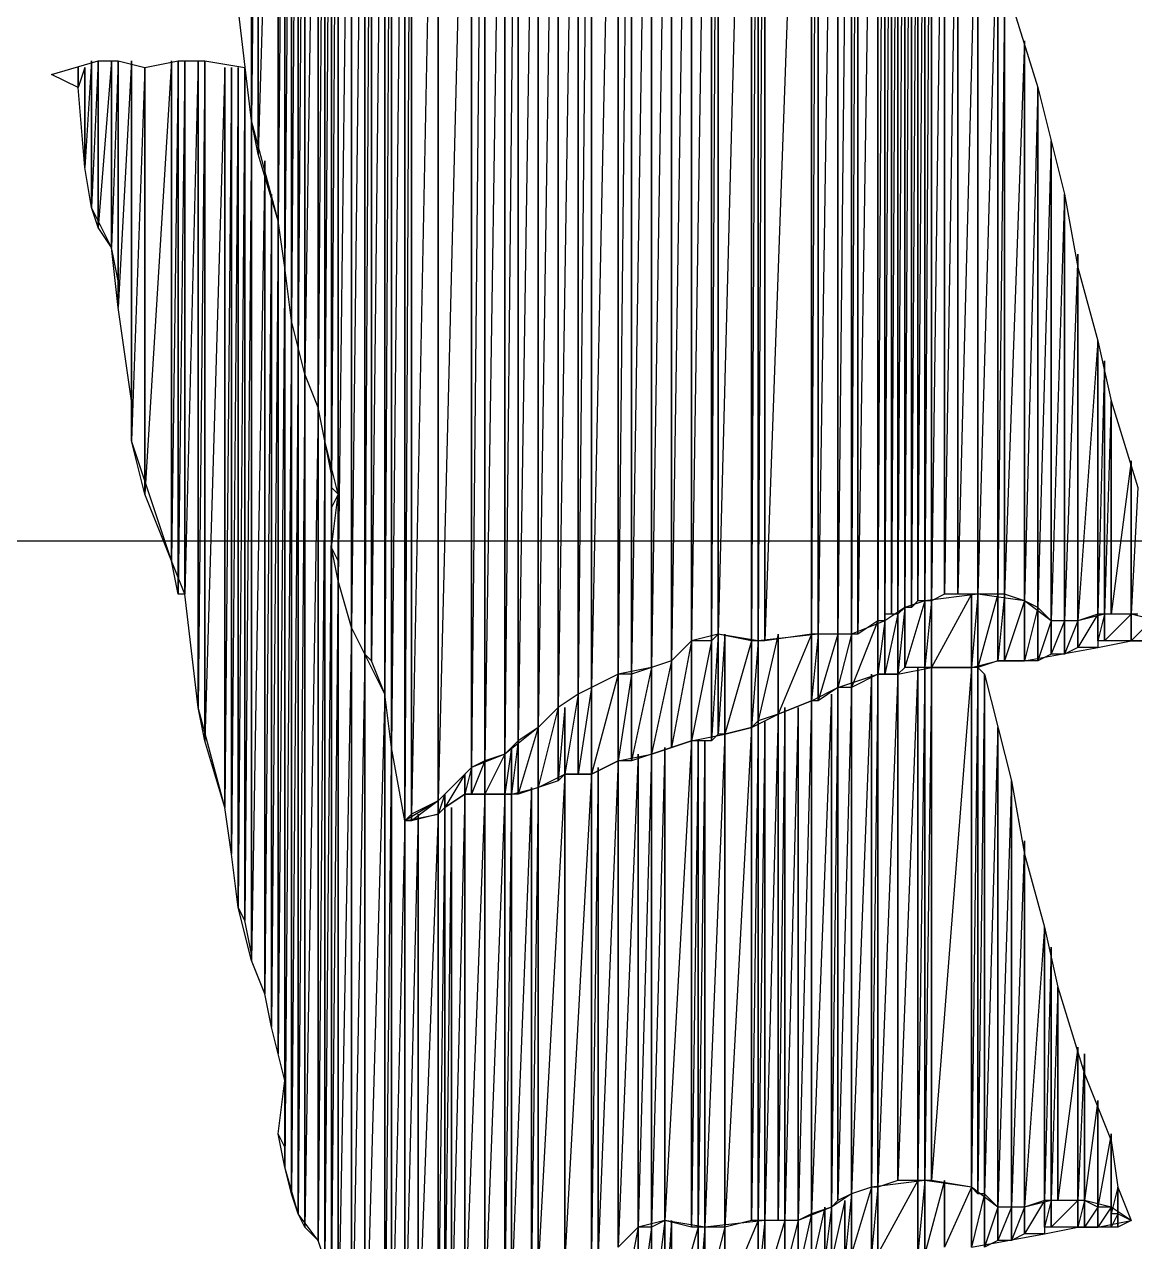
# Model space of a CAD drawing. Header units: millimetres. Extents: x 0 to 11839, y 0 to 13604.
# Drawn here: x 6908.7 to 7261.2, y 2700.5 to 3087.2 of the extents above; entities that cross this region are included whole.
import ezdxf

# ---------------------------------------------------------------- set-up
doc = ezdxf.new("R2010")
doc.units = ezdxf.units.MM
doc.layers.add('PDF_FILLS_OUTLINE', color=8, linetype='Continuous')
doc.layers.add('PDF_STROKES', color=7, linetype='Continuous')

msp = doc.modelspace()

# ---------------------------------------------------------------- linework, layer by layer
at = {"layer": 'PDF_FILLS_OUTLINE'}
for p, q in [((7181.85, 3314.7), (7181.85, 2897.72)), ((7181.85, 3314.7), (7181.85, 2897.72)), ((7179.73, 3312.58), (7173.38, 2893.48)), ((7181.85, 3312.58), (7179.73, 2897.72)), ((7179.73, 2897.72), (7179.73, 3312.58)), ((7179.73, 3312.58), (7179.73, 2897.72)), ((7181.85, 2897.72), (7181.85, 3312.58)), ((7181.85, 3312.58), (7181.85, 2897.72)), ((7171.27, 3308.35), (7167.03, 2893.48)), ((7167.03, 2893.48), (7167.03, 3306.23)), ((7167.03, 3306.23), (7167.03, 2893.48)), ((7167.03, 3306.23), (7167.03, 2893.48)), ((7173.38, 3308.35), (7171.27, 2893.48)), ((7171.27, 2893.48), (7171.27, 3308.35)), ((7171.27, 3308.35), (7171.27, 2893.48)), ((7173.38, 2893.48), (7173.38, 3308.35)), ((7173.38, 3308.35), (7173.38, 2893.48)), ((7158.57, 3302), (7143.75, 2891.37)), ((7160.68, 3302), (7158.57, 2893.48)), ((7158.57, 2893.48), (7158.57, 3302)), ((7158.57, 3302), (7158.57, 2893.48)), ((7167.03, 3304.12), (7160.68, 2893.48)), ((7160.68, 2893.48), (7160.68, 3302)), ((7160.68, 3302), (7160.68, 2893.48)), ((7167.03, 2893.48), (7167.03, 3304.12)), ((7167.03, 3304.12), (7167.03, 2893.48)), ((7181.85, 2899.83), (7181.85, 3302)), ((7181.85, 2899.83), (7181.85, 3299.88)), ((7181.85, 3299.88), (7181.85, 2899.83)), ((7181.85, 3299.88), (7181.85, 2899.83)), ((7139.52, 3295.65), (7128.93, 2893.48)), ((7141.63, 3295.65), (7139.52, 2891.37)), ((7139.52, 2891.37), (7139.52, 3295.65)), ((7139.52, 3295.65), (7139.52, 2891.37)), ((7143.75, 3297.77), (7141.63, 2891.37)), ((7141.63, 2891.37), (7141.63, 3295.65)), ((7141.63, 3295.65), (7141.63, 2891.37)), ((7143.75, 2891.37), (7143.75, 3297.77)), ((7143.75, 3297.77), (7143.75, 2891.37)), ((7126.82, 3293.53), (7120.47, 2891.37)), ((7128.93, 3293.53), (7126.82, 2891.37)), ((7126.82, 2891.37), (7126.82, 3293.53)), ((7126.82, 3293.53), (7126.82, 2891.37)), ((7128.93, 2893.48), (7128.93, 3293.53)), ((7128.93, 3293.53), (7128.93, 2893.48)), ((7183.97, 3291.42), (7181.85, 2899.83)), ((7183.97, 2899.83), (7183.97, 3291.42)), ((7183.97, 3291.42), (7183.97, 2899.83)), ((7120.47, 3289.3), (7114.12, 2885.02)), ((7120.47, 2891.37), (7120.47, 3289.3)), ((7120.47, 3289.3), (7120.47, 2891.37)), ((7114.12, 3282.95), (7107.77, 2882.9)), ((7114.12, 2885.02), (7114.12, 3285.07)), ((7114.12, 3285.07), (7114.12, 2885.02)), ((7114.12, 3285.07), (7114.12, 2885.02)), ((7114.12, 2885.02), (7114.12, 3282.95)), ((7114.12, 3282.95), (7114.12, 2885.02)), ((7186.08, 3282.95), (7183.97, 2899.83)), ((7186.08, 2899.83), (7186.08, 3282.95)), ((7186.08, 3282.95), (7186.08, 2899.83)), ((7186.08, 3282.95), (7186.08, 2899.83)), ((7186.08, 3282.95), (7186.08, 2899.83)), ((7084.48, 3280.83), (7078.13, 2870.2)), ((7088.72, 3280.83), (7084.48, 2874.43)), ((7084.48, 2874.43), (7084.48, 3280.83)), ((7084.48, 3280.83), (7084.48, 2874.43)), ((7084.48, 3280.83), (7084.48, 2874.43)), ((7084.48, 3280.83), (7084.48, 2874.43)), ((7088.72, 2876.55), (7088.72, 3280.83)), ((7088.72, 3280.83), (7088.72, 2876.55)), ((7107.77, 3280.83), (7101.42, 2880.78)), ((7107.77, 2882.9), (7107.77, 3280.83)), ((7107.77, 3280.83), (7107.77, 2882.9)), ((7097.18, 3278.72), (7088.72, 2876.55)), ((7101.42, 3278.72), (7097.18, 2880.78)), ((7097.18, 2880.78), (7097.18, 3278.72)), ((7097.18, 3278.72), (7097.18, 2880.78)), ((7101.42, 2880.78), (7101.42, 3278.72)), ((7101.42, 3278.72), (7101.42, 2880.78)), ((7078.13, 3274.48), (7071.78, 2863.85)), ((7078.13, 2870.2), (7078.13, 3274.48)), ((7078.13, 3274.48), (7078.13, 2870.2)), ((7071.78, 3270.25), (7065.43, 2859.62)), ((7071.78, 2863.85), (7071.78, 3270.25)), ((7071.78, 3270.25), (7071.78, 2863.85)), ((7071.78, 3270.25), (7071.78, 2863.85)), ((7071.78, 3270.25), (7071.78, 2863.85)), ((7188.2, 3270.25), (7186.08, 2899.83)), ((7188.2, 2901.95), (7188.2, 3270.25)), ((7188.2, 3270.25), (7188.2, 2901.95)), ((7061.2, 3263.9), (7054.85, 2853.27)), ((7065.43, 3263.9), (7061.2, 2855.38)), ((7061.2, 2855.38), (7061.2, 3263.9)), ((7061.2, 3263.9), (7061.2, 2855.38)), ((7061.2, 3263.9), (7061.2, 2855.38)), ((7061.2, 3263.9), (7061.2, 2855.38)), ((7065.43, 2859.62), (7065.43, 3263.9)), ((7065.43, 3263.9), (7065.43, 2859.62)), ((7190.32, 3263.9), (7188.2, 2901.95)), ((7190.32, 2901.95), (7190.32, 3263.9)), ((7190.32, 3263.9), (7190.32, 2901.95)), ((6982.88, 3261.78), (6980.77, 3056.47)), ((6980.77, 3056.47), (6980.77, 3261.78)), ((6980.77, 3261.78), (6980.77, 3056.47)), ((6982.88, 3045.88), (6982.88, 3261.78)), ((6982.88, 3261.78), (6982.88, 3045.88)), ((6989.23, 3259.67), (6982.88, 3045.88)), ((6991.35, 3259.67), (6989.23, 3024.72)), ((6989.23, 3024.72), (6989.23, 3259.67)), ((6989.23, 3259.67), (6989.23, 3024.72)), ((6993.47, 3259.67), (6991.35, 3009.9)), ((6991.35, 3009.9), (6991.35, 3259.67)), ((6991.35, 3259.67), (6991.35, 3009.9)), ((6995.58, 3259.67), (6993.47, 2992.97)), ((6993.47, 2992.97), (6993.47, 3259.67)), ((6993.47, 3259.67), (6993.47, 2992.97)), ((6997.7, 3259.67), (6995.58, 2984.5)), ((6995.58, 2984.5), (6995.58, 3259.67)), ((6995.58, 3259.67), (6995.58, 2984.5)), ((7001.93, 3259.67), (6997.7, 2976.03)), ((6997.7, 2976.03), (6997.7, 3259.67)), ((6997.7, 3259.67), (6997.7, 2976.03)), ((7004.05, 3259.67), (7001.93, 2965.45)), ((7001.93, 2965.45), (7001.93, 3259.67)), ((7001.93, 3259.67), (7001.93, 2965.45)), ((7006.17, 3259.67), (7004.05, 2954.87)), ((7004.05, 2954.87), (7004.05, 3259.67)), ((7004.05, 3259.67), (7004.05, 2954.87)), ((7008.28, 3259.67), (7006.17, 2940.05)), ((7006.17, 2940.05), (7006.17, 3259.67)), ((7006.17, 3259.67), (7006.17, 2944.28)), ((7006.17, 3259.67), (7006.17, 2940.05)), ((7006.17, 3259.67), (7006.17, 2944.28)), ((7012.52, 3259.67), (7008.28, 2910.42)), ((7008.28, 2910.42), (7008.28, 3259.67)), ((7008.28, 3259.67), (7008.28, 2916.77)), ((7008.28, 3259.67), (7008.28, 2910.42)), ((7008.28, 3259.67), (7008.28, 2937.93)), ((7012.52, 2895.6), (7012.52, 3259.67)), ((7012.52, 3259.67), (7012.52, 2895.6)), ((7023.1, 3259.67), (7018.87, 2885.02)), ((7025.22, 3259.67), (7023.1, 2874.43)), ((7023.1, 2874.43), (7023.1, 3259.67)), ((7023.1, 3259.67), (7023.1, 2874.43)), ((7029.45, 3259.67), (7025.22, 2857.5)), ((7025.22, 2857.5), (7025.22, 3259.67)), ((7025.22, 3259.67), (7025.22, 2857.5)), ((7031.57, 3259.67), (7029.45, 2834.22)), ((7029.45, 2834.22), (7029.45, 3259.67)), ((7029.45, 3259.67), (7029.45, 2834.22)), ((7040.03, 3259.67), (7031.57, 2836.33)), ((7031.57, 2836.33), (7031.57, 3259.67)), ((7031.57, 3259.67), (7031.57, 2836.33)), ((7050.62, 3261.78), (7040.03, 2840.57)), ((7040.03, 2840.57), (7040.03, 3259.67)), ((7040.03, 3259.67), (7040.03, 2840.57)), ((7040.03, 3259.67), (7040.03, 2840.57)), ((7040.03, 3259.67), (7040.03, 2840.57)), ((7054.85, 3261.78), (7050.62, 2851.15)), ((7050.62, 2851.15), (7050.62, 3261.78)), ((7050.62, 3261.78), (7050.62, 2851.15)), ((7050.62, 3261.78), (7050.62, 2851.15)), ((7050.62, 3261.78), (7050.62, 2851.15)), ((7054.85, 2853.27), (7054.85, 3261.78)), ((7054.85, 3261.78), (7054.85, 2853.27)), ((7016.75, 3257.55), (7012.52, 2895.6)), ((7018.87, 3257.55), (7016.75, 2887.13)), ((7016.75, 2887.13), (7016.75, 3257.55)), ((7016.75, 3257.55), (7016.75, 2887.13)), ((7018.87, 2885.02), (7018.87, 3257.55)), ((7018.87, 3257.55), (7018.87, 2885.02)), ((7192.43, 3240.62), (7190.32, 2901.95)), ((7192.43, 2904.07), (7192.43, 3240.62)), ((7192.43, 3240.62), (7192.43, 2904.07)), ((7194.55, 3232.15), (7192.43, 2904.07)), ((7194.55, 2904.07), (7194.55, 3232.15)), ((7194.55, 3232.15), (7194.55, 2904.07)), ((7196.67, 3227.92), (7194.55, 2904.07)), ((7196.67, 2904.07), (7196.67, 3227.92)), ((7196.67, 3227.92), (7196.67, 2904.07)), ((7200.9, 3217.33), (7196.67, 2904.07)), ((7200.9, 3217.33), (7200.9, 2906.18)), ((7200.9, 2906.18), (7200.9, 3200.4)), ((7200.9, 2906.18), (7200.9, 3191.93)), ((7200.9, 3191.93), (7200.9, 2906.18)), ((7200.9, 3191.93), (7200.9, 2906.18)), ((7205.13, 3179.23), (7200.9, 2906.18)), ((7205.13, 2906.18), (7205.13, 3179.23)), ((7205.13, 3179.23), (7205.13, 2906.18)), ((7211.48, 3155.95), (7205.13, 2906.18)), ((7211.48, 2906.18), (7211.48, 3155.95)), ((7211.48, 3155.95), (7211.48, 2906.18)), ((7211.48, 3155.95), (7211.48, 2906.18)), ((7211.48, 3155.95), (7211.48, 2906.18)), ((7217.83, 3130.55), (7211.48, 2906.18)), ((7217.83, 2906.18), (7217.83, 3130.55)), ((7217.83, 3130.55), (7217.83, 2906.18)), ((7219.95, 3100.92), (7217.83, 2906.18)), ((7219.95, 2906.18), (7219.95, 3100.92)), ((7219.95, 3100.92), (7219.95, 2906.18)), ((6980.77, 3056.47), (6976.53, 3092.45)), ((7226.3, 3081.87), (7219.95, 2906.18)), ((7226.3, 2904.07), (7226.3, 3081.87)), ((7226.3, 3081.87), (7226.3, 2904.07)), ((6929.97, 3075.52), (6927.85, 3041.65)), ((6932.08, 3075.52), (6929.97, 3028.95)), ((6929.97, 3028.95), (6929.97, 3075.52)), ((6929.97, 3075.52), (6929.97, 3028.95)), ((6936.32, 3075.52), (6932.08, 3022.6)), ((6932.08, 3022.6), (6932.08, 3075.52)), ((6932.08, 3075.52), (6932.08, 3022.6)), ((6938.43, 3075.52), (6936.32, 3016.25)), ((6936.32, 3016.25), (6936.32, 3075.52)), ((6936.32, 3075.52), (6936.32, 3016.25)), ((6942.67, 3075.52), (6938.43, 2997.2)), ((6938.43, 2997.2), (6938.43, 3075.52)), ((6938.43, 3075.52), (6938.43, 3005.67)), ((6938.43, 3075.52), (6938.43, 2997.2)), ((6938.43, 3075.52), (6938.43, 3005.67)), ((6942.67, 2954.87), (6942.67, 3075.52)), ((6942.67, 3075.52), (6942.67, 2967.57)), ((6942.67, 3075.52), (6942.67, 2954.87)), ((6942.67, 3075.52), (6942.67, 2967.57)), ((6955.37, 3075.52), (6946.9, 2937.93)), ((6957.48, 3075.52), (6955.37, 2916.77)), ((6955.37, 2916.77), (6955.37, 3075.52)), ((6955.37, 3075.52), (6955.37, 2916.77)), ((6959.6, 3075.52), (6957.48, 2906.18)), ((6957.48, 2906.18), (6957.48, 3075.52)), ((6957.48, 3075.52), (6957.48, 2906.18)), ((6963.83, 3075.52), (6959.6, 2906.18)), ((6959.6, 2906.18), (6959.6, 3075.52)), ((6959.6, 3075.52), (6959.6, 2906.18)), ((6965.95, 3075.52), (6963.83, 2870.2)), ((6963.83, 2870.2), (6963.83, 3075.52)), ((6963.83, 3075.52), (6963.83, 2870.2)), ((6965.95, 2859.62), (6965.95, 3075.52)), ((6965.95, 3075.52), (6965.95, 2859.62)), ((6925.73, 3067.05), (6917.27, 3071.28)), ((6925.73, 3073.4), (6925.73, 3067.05)), ((6927.85, 3073.4), (6925.73, 3067.05)), ((6925.73, 3067.05), (6925.73, 3073.4)), ((6927.85, 3041.65), (6927.85, 3073.4)), ((6927.85, 3073.4), (6927.85, 3041.65)), ((6946.9, 3073.4), (6942.67, 2954.87)), ((6946.9, 2937.93), (6946.9, 3073.4)), ((6946.9, 3073.4), (6946.9, 2937.93)), ((6972.3, 3073.4), (6965.95, 2859.62)), ((6974.42, 3073.4), (6972.3, 2838.45)), ((6972.3, 2838.45), (6972.3, 3073.4)), ((6972.3, 3073.4), (6972.3, 2838.45)), ((6976.53, 3073.4), (6974.42, 2823.63)), ((6974.42, 2823.63), (6974.42, 3073.4)), ((6974.42, 3073.4), (6974.42, 2823.63)), ((6978.65, 3073.4), (6976.53, 2806.7)), ((6976.53, 2806.7), (6976.53, 3073.4)), ((6976.53, 3073.4), (6976.53, 2806.7)), ((6978.65, 2802.47), (6978.65, 3073.4)), ((6978.65, 3073.4), (6978.65, 2802.47)), ((6927.85, 3041.65), (6925.73, 3067.05)), ((7230.53, 3067.05), (7226.3, 2904.07)), ((7230.53, 2901.95), (7230.53, 3067.05)), ((7230.53, 3067.05), (7230.53, 2901.95)), ((6980.77, 3056.47), (6978.65, 2802.47)), ((6982.88, 3045.88), (6980.77, 3056.47)), ((6980.77, 2791.88), (6980.77, 3056.47)), ((6980.77, 3056.47), (6980.77, 2791.88)), ((6980.77, 2789.77), (6980.77, 3054.35)), ((6980.77, 3054.35), (6980.77, 2791.88)), ((6980.77, 3054.35), (6980.77, 2789.77)), ((7234.77, 3050.12), (7230.53, 2901.95)), ((7234.77, 2897.72), (7234.77, 3050.12)), ((7234.77, 3050.12), (7234.77, 2897.72)), ((6985, 3043.77), (6980.77, 2789.77)), ((6989.23, 3024.72), (6982.88, 3045.88)), ((6985, 2779.18), (6985, 3043.77)), ((6985, 3043.77), (6985, 2779.18)), ((6929.97, 3028.95), (6927.85, 3041.65)), ((6987.12, 3033.18), (6985, 2779.18)), ((6987.12, 2768.6), (6987.12, 3033.18)), ((6987.12, 3033.18), (6987.12, 2768.6)), ((7239, 3033.18), (7234.77, 2897.72)), ((7239, 2897.72), (7239, 3033.18)), ((7239, 3033.18), (7239, 2897.72)), ((6932.08, 3022.6), (6929.97, 3028.95)), ((6989.23, 3024.72), (6987.12, 2768.6)), ((6991.35, 3009.9), (6989.23, 3024.72)), ((6989.23, 2760.13), (6989.23, 3024.72)), ((6989.23, 3024.72), (6989.23, 2760.13)), ((6936.32, 3016.25), (6932.08, 3022.6)), ((6938.43, 3005.67), (6936.32, 3016.25)), ((6991.35, 3016.25), (6989.23, 2760.13)), ((6991.35, 2730.5), (6991.35, 3016.25)), ((6991.35, 3016.25), (6991.35, 2751.67)), ((7243.23, 3014.13), (7239, 2897.72)), ((7243.23, 2897.72), (7243.23, 3014.13)), ((7243.23, 3014.13), (7243.23, 2897.72)), ((6993.47, 2992.97), (6991.35, 3009.9)), ((6991.35, 2724.15), (6991.35, 3009.9)), ((6991.35, 3009.9), (6991.35, 2726.27)), ((6991.35, 3009.9), (6991.35, 2724.15)), ((6991.35, 3009.9), (6991.35, 2730.5)), ((6991.35, 3009.9), (6991.35, 2726.27)), ((7243.23, 2897.72), (7243.23, 3009.9)), ((7243.23, 3009.9), (7243.23, 2897.72)), ((7243.23, 3009.9), (7243.23, 2897.72)), ((6938.43, 2997.2), (6938.43, 3005.67)), ((6942.67, 2967.57), (6938.43, 2997.2)), ((6993.47, 2992.97), (6991.35, 2724.15)), ((6995.58, 2984.5), (6993.47, 2992.97)), ((6993.47, 2715.68), (6993.47, 2992.97)), ((6993.47, 2992.97), (6993.47, 2715.68)), ((6995.58, 2986.62), (6993.47, 2715.68)), ((6995.58, 2709.33), (6995.58, 2986.62)), ((6995.58, 2986.62), (6995.58, 2709.33)), ((7249.58, 2986.62), (7243.23, 2897.72)), ((7249.58, 2899.83), (7249.58, 2986.62)), ((7249.58, 2986.62), (7249.58, 2899.83)), ((6997.7, 2976.03), (6995.58, 2984.5)), ((7251.7, 2980.27), (7249.58, 2899.83)), ((7251.7, 2899.83), (7251.7, 2980.27)), ((7251.7, 2980.27), (7251.7, 2899.83)), ((6997.7, 2976.03), (6995.58, 2709.33)), ((7001.93, 2965.45), (6997.7, 2976.03)), ((6997.7, 2705.1), (6997.7, 2976.03)), ((6997.7, 2976.03), (6997.7, 2705.1)), ((6942.67, 2954.87), (6942.67, 2967.57)), ((7253.82, 2967.57), (7251.7, 2899.83)), ((7253.82, 2899.83), (7253.82, 2967.57)), ((7253.82, 2967.57), (7253.82, 2899.83)), ((7001.93, 2965.45), (6997.7, 2705.1)), ((7004.05, 2954.87), (7001.93, 2965.45)), ((7001.93, 2700.87), (7001.93, 2965.45)), ((7001.93, 2965.45), (7001.93, 2700.87)), ((7001.93, 2965.45), (7001.93, 2700.87)), ((7001.93, 2965.45), (7001.93, 2700.87)), ((6946.9, 2937.93), (6942.67, 2954.87)), ((7004.05, 2954.87), (7001.93, 2700.87)), ((7006.17, 2944.28), (7004.05, 2954.87)), ((7004.05, 2694.52), (7004.05, 2954.87)), ((7004.05, 2954.87), (7004.05, 2694.52)), ((7260.17, 2948.52), (7253.82, 2899.83)), ((7260.17, 2899.83), (7260.17, 2948.52)), ((7260.17, 2948.52), (7260.17, 2899.83)), ((7260.17, 2899.83), (7260.17, 2946.4)), ((7260.17, 2946.4), (7260.17, 2899.83)), ((7260.17, 2946.4), (7260.17, 2899.83)), ((7006.17, 2940.05), (7006.17, 2944.28)), ((7006.17, 2940.05), (7004.05, 2694.52)), ((7008.28, 2937.93), (7006.17, 2940.05)), ((7006.17, 2921), (7006.17, 2940.05)), ((7006.17, 2940.05), (7006.17, 2688.17)), ((7262.28, 2940.05), (7260.17, 2899.83)), ((6955.37, 2916.77), (6946.9, 2937.93)), ((7008.28, 2937.93), (7006.17, 2933.7)), ((7006.17, 2933.7), (7006.17, 2937.93)), ((7006.17, 2937.93), (7006.17, 2921)), ((7006.17, 2937.93), (7006.17, 2921)), ((7008.28, 2937.93), (7008.28, 2916.77)), ((7008.28, 2916.77), (7006.17, 2921)), ((7006.17, 2688.17), (7006.17, 2921)), ((6957.48, 2906.18), (6955.37, 2916.77)), ((7006.17, 2688.17), (7006.17, 2918.88)), ((7006.17, 2918.88), (7006.17, 2688.17)), ((7006.17, 2918.88), (7006.17, 2688.17)), ((7008.28, 2916.77), (7006.17, 2688.17)), ((7008.28, 2910.42), (7008.28, 2916.77)), ((7008.28, 2671.23), (7008.28, 2916.77)), ((7008.28, 2916.77), (7008.28, 2671.23)), ((7012.52, 2895.6), (7008.28, 2910.42)), ((7008.28, 2667), (7008.28, 2910.42)), ((7008.28, 2910.42), (7008.28, 2671.23)), ((7008.28, 2910.42), (7008.28, 2667)), ((6959.6, 2906.18), (6957.48, 2906.18)), ((6963.83, 2870.2), (6959.6, 2906.18)), ((7194.55, 2904.07), (7188.2, 2882.9)), ((7192.43, 2904.07), (7190.32, 2901.95)), ((7194.55, 2904.07), (7192.43, 2904.07)), ((7196.67, 2904.07), (7194.55, 2882.9)), ((7194.55, 2882.9), (7194.55, 2904.07)), ((7196.67, 2904.07), (7194.55, 2904.07)), ((7194.55, 2904.07), (7194.55, 2882.9)), ((7209.37, 2906.18), (7196.67, 2882.9)), ((7200.9, 2906.18), (7196.67, 2904.07)), ((7196.67, 2882.9), (7196.67, 2904.07)), ((7196.67, 2904.07), (7196.67, 2882.9)), ((7205.13, 2906.18), (7200.9, 2906.18)), ((7211.48, 2906.18), (7205.13, 2906.18)), ((7211.48, 2906.18), (7209.37, 2882.9)), ((7209.37, 2882.9), (7209.37, 2906.18)), ((7209.37, 2906.18), (7209.37, 2882.9)), ((7217.83, 2906.18), (7211.48, 2882.9)), ((7211.48, 2882.9), (7211.48, 2906.18)), ((7217.83, 2906.18), (7211.48, 2906.18)), ((7211.48, 2906.18), (7211.48, 2882.9)), ((7211.48, 2906.18), (7211.48, 2882.9)), ((7211.48, 2906.18), (7211.48, 2882.9)), ((7219.95, 2906.18), (7217.83, 2906.18)), ((7219.95, 2906.18), (7217.83, 2885.02)), ((7217.83, 2885.02), (7217.83, 2906.18)), ((7217.83, 2906.18), (7217.83, 2885.02)), ((7219.95, 2885.02), (7219.95, 2906.18)), ((7226.3, 2904.07), (7219.95, 2906.18)), ((7219.95, 2906.18), (7219.95, 2885.02)), ((7226.3, 2904.07), (7219.95, 2885.02)), ((7226.3, 2885.02), (7226.3, 2904.07)), ((7230.53, 2901.95), (7226.3, 2904.07)), ((7226.3, 2904.07), (7226.3, 2885.02)), ((7183.97, 2899.83), (7181.85, 2899.83)), ((7186.08, 2899.83), (7181.85, 2880.78)), ((7186.08, 2899.83), (7183.97, 2899.83)), ((7188.2, 2901.95), (7186.08, 2880.78)), ((7188.2, 2901.95), (7186.08, 2899.83)), ((7186.08, 2880.78), (7186.08, 2899.83)), ((7186.08, 2899.83), (7186.08, 2880.78)), ((7188.2, 2882.9), (7188.2, 2901.95)), ((7190.32, 2901.95), (7188.2, 2901.95)), ((7188.2, 2901.95), (7188.2, 2882.9)), ((7230.53, 2901.95), (7226.3, 2885.02)), ((7226.3, 2885.02), (7226.3, 2901.95)), ((7226.3, 2901.95), (7226.3, 2885.02)), ((7226.3, 2901.95), (7226.3, 2885.02)), ((7230.53, 2885.02), (7230.53, 2901.95)), ((7234.77, 2897.72), (7230.53, 2901.95)), ((7230.53, 2901.95), (7230.53, 2885.02)), ((7249.58, 2899.83), (7243.23, 2897.72)), ((7249.58, 2899.83), (7243.23, 2889.25)), ((7251.7, 2899.83), (7249.58, 2891.37)), ((7249.58, 2891.37), (7249.58, 2899.83)), ((7251.7, 2899.83), (7249.58, 2899.83)), ((7249.58, 2899.83), (7249.58, 2889.25)), ((7249.58, 2899.83), (7249.58, 2889.25)), ((7249.58, 2899.83), (7249.58, 2889.25)), ((7260.17, 2899.83), (7251.7, 2891.37)), ((7251.7, 2891.37), (7251.7, 2899.83)), ((7253.82, 2899.83), (7251.7, 2899.83)), ((7251.7, 2899.83), (7251.7, 2891.37)), ((7260.17, 2899.83), (7253.82, 2899.83)), ((7260.17, 2891.37), (7260.17, 2899.83)), ((7262.28, 2899.83), (7260.17, 2899.83)), ((7260.17, 2899.83), (7260.17, 2891.37)), ((7260.17, 2899.83), (7260.17, 2891.37)), ((7260.17, 2899.83), (7260.17, 2891.37)), ((7179.73, 2897.72), (7171.27, 2876.55)), ((7179.73, 2897.72), (7173.38, 2893.48)), ((7181.85, 2897.72), (7179.73, 2880.78)), ((7179.73, 2880.78), (7179.73, 2897.72)), ((7181.85, 2897.72), (7179.73, 2897.72)), ((7179.73, 2897.72), (7179.73, 2880.78)), ((7181.85, 2880.78), (7181.85, 2897.72)), ((7181.85, 2897.72), (7181.85, 2880.78)), ((7234.77, 2897.72), (7230.53, 2885.02)), ((7239, 2897.72), (7234.77, 2887.13)), ((7234.77, 2887.13), (7234.77, 2897.72)), ((7239, 2897.72), (7234.77, 2897.72)), ((7234.77, 2897.72), (7234.77, 2887.13)), ((7243.23, 2897.72), (7239, 2887.13)), ((7239, 2887.13), (7239, 2897.72)), ((7243.23, 2897.72), (7239, 2897.72)), ((7239, 2897.72), (7239, 2887.13)), ((7243.23, 2889.25), (7243.23, 2897.72)), ((7243.23, 2897.72), (7243.23, 2889.25)), ((7266.52, 2897.72), (7260.17, 2891.37)), ((7012.52, 2895.6), (7008.28, 2667)), ((7016.75, 2887.13), (7012.52, 2895.6)), ((7012.52, 2650.07), (7012.52, 2895.6)), ((7012.52, 2895.6), (7012.52, 2650.07)), ((7012.52, 2647.95), (7012.52, 2893.48)), ((7012.52, 2893.48), (7012.52, 2650.07)), ((7012.52, 2893.48), (7012.52, 2647.95)), ((7128.93, 2893.48), (7126.82, 2859.62)), ((7128.93, 2893.48), (7126.82, 2891.37)), ((7131.05, 2893.48), (7128.93, 2861.73)), ((7128.93, 2861.73), (7128.93, 2893.48)), ((7139.52, 2891.37), (7128.93, 2893.48)), ((7128.93, 2893.48), (7128.93, 2861.73)), ((7131.05, 2861.73), (7131.05, 2893.48)), ((7131.05, 2893.48), (7131.05, 2861.73)), ((7147.98, 2893.48), (7141.63, 2865.97)), ((7158.57, 2893.48), (7143.75, 2891.37)), ((7158.57, 2893.48), (7147.98, 2868.08)), ((7147.98, 2868.08), (7147.98, 2893.48)), ((7147.98, 2893.48), (7147.98, 2868.08)), ((7160.68, 2893.48), (7158.57, 2872.32)), ((7158.57, 2872.32), (7158.57, 2893.48)), ((7160.68, 2893.48), (7158.57, 2893.48)), ((7158.57, 2893.48), (7158.57, 2872.32)), ((7167.03, 2893.48), (7160.68, 2872.32)), ((7160.68, 2872.32), (7160.68, 2893.48)), ((7167.03, 2893.48), (7160.68, 2893.48)), ((7160.68, 2893.48), (7160.68, 2872.32)), ((7171.27, 2893.48), (7167.03, 2876.55)), ((7167.03, 2876.55), (7167.03, 2893.48)), ((7171.27, 2893.48), (7167.03, 2893.48)), ((7167.03, 2893.48), (7167.03, 2876.55)), ((7171.27, 2876.55), (7171.27, 2893.48)), ((7173.38, 2893.48), (7171.27, 2893.48)), ((7171.27, 2893.48), (7171.27, 2876.55)), ((7120.47, 2891.37), (7114.12, 2857.5)), ((7120.47, 2891.37), (7114.12, 2885.02)), ((7126.82, 2891.37), (7120.47, 2859.62)), ((7120.47, 2859.62), (7120.47, 2891.37)), ((7120.47, 2891.37), (7120.47, 2859.62)), ((7120.47, 2891.37), (7120.47, 2859.62)), ((7126.82, 2891.37), (7120.47, 2891.37)), ((7120.47, 2891.37), (7120.47, 2859.62)), ((7126.82, 2859.62), (7126.82, 2891.37)), ((7126.82, 2891.37), (7126.82, 2859.62)), ((7139.52, 2891.37), (7131.05, 2861.73)), ((7141.63, 2891.37), (7139.52, 2863.85)), ((7139.52, 2863.85), (7139.52, 2891.37)), ((7141.63, 2891.37), (7139.52, 2891.37)), ((7139.52, 2891.37), (7139.52, 2863.85)), ((7141.63, 2865.97), (7141.63, 2891.37)), ((7143.75, 2891.37), (7141.63, 2891.37)), ((7141.63, 2891.37), (7141.63, 2865.97)), ((7243.23, 2889.25), (7239, 2887.13)), ((7249.58, 2889.25), (7243.23, 2889.25)), ((7251.7, 2891.37), (7249.58, 2891.37)), ((7260.17, 2891.37), (7251.7, 2891.37)), ((7266.52, 2891.37), (7260.17, 2891.37)), ((7016.75, 2887.13), (7012.52, 2647.95)), ((7018.87, 2885.02), (7016.75, 2887.13)), ((7016.75, 2650.07), (7016.75, 2887.13)), ((7016.75, 2887.13), (7016.75, 2650.07)), ((7023.1, 2874.43), (7018.87, 2885.02)), ((7114.12, 2885.02), (7107.77, 2855.38)), ((7114.12, 2885.02), (7107.77, 2882.9)), ((7114.12, 2857.5), (7114.12, 2885.02)), ((7114.12, 2885.02), (7114.12, 2857.5)), ((7114.12, 2885.02), (7114.12, 2857.5)), ((7114.12, 2885.02), (7114.12, 2857.5)), ((7217.83, 2885.02), (7211.48, 2882.9)), ((7219.95, 2885.02), (7217.83, 2885.02)), ((7226.3, 2885.02), (7219.95, 2885.02)), ((7230.53, 2885.02), (7226.3, 2885.02)), ((7234.77, 2887.13), (7230.53, 2885.02)), ((7239, 2887.13), (7234.77, 2887.13)), ((7097.18, 2880.78), (7088.72, 2849.03)), ((7097.18, 2880.78), (7088.72, 2876.55)), ((7101.42, 2880.78), (7097.18, 2853.27)), ((7097.18, 2853.27), (7097.18, 2880.78)), ((7097.18, 2880.78), (7097.18, 2853.27)), ((7097.18, 2880.78), (7097.18, 2853.27)), ((7101.42, 2880.78), (7097.18, 2880.78)), ((7097.18, 2880.78), (7097.18, 2853.27)), ((7107.77, 2882.9), (7101.42, 2853.27)), ((7107.77, 2882.9), (7101.42, 2880.78)), ((7101.42, 2853.27), (7101.42, 2880.78)), ((7101.42, 2880.78), (7101.42, 2853.27)), ((7107.77, 2855.38), (7107.77, 2882.9)), ((7107.77, 2882.9), (7107.77, 2855.38)), ((7107.77, 2882.9), (7107.77, 2855.38)), ((7107.77, 2882.9), (7107.77, 2855.38)), ((7179.73, 2880.78), (7171.27, 2876.55)), ((7177.62, 2880.78), (7171.27, 2715.68)), ((7179.73, 2880.78), (7177.62, 2717.8)), ((7177.62, 2717.8), (7177.62, 2880.78)), ((7177.62, 2880.78), (7177.62, 2717.8)), ((7181.85, 2880.78), (7179.73, 2880.78)), ((7186.08, 2880.78), (7179.73, 2717.8)), ((7179.73, 2717.8), (7179.73, 2880.78)), ((7179.73, 2880.78), (7179.73, 2717.8)), ((7186.08, 2880.78), (7181.85, 2880.78)), ((7188.2, 2882.9), (7186.08, 2880.78)), ((7192.43, 2882.9), (7186.08, 2719.92)), ((7186.08, 2719.92), (7186.08, 2880.78)), ((7186.08, 2880.78), (7186.08, 2719.92)), ((7194.55, 2882.9), (7188.2, 2882.9)), ((7194.55, 2882.9), (7192.43, 2719.92)), ((7192.43, 2719.92), (7192.43, 2882.9)), ((7192.43, 2882.9), (7192.43, 2719.92)), ((7196.67, 2882.9), (7194.55, 2882.9)), ((7196.67, 2882.9), (7194.55, 2719.92)), ((7194.55, 2719.92), (7194.55, 2882.9)), ((7194.55, 2882.9), (7194.55, 2719.92)), ((7209.37, 2882.9), (7196.67, 2882.9)), ((7209.37, 2882.9), (7196.67, 2719.92)), ((7196.67, 2719.92), (7196.67, 2882.9)), ((7196.67, 2882.9), (7196.67, 2719.92)), ((7211.48, 2882.9), (7209.37, 2882.9)), ((7211.48, 2882.9), (7209.37, 2717.8)), ((7209.37, 2717.8), (7209.37, 2882.9)), ((7209.37, 2882.9), (7209.37, 2717.8)), ((7209.37, 2882.9), (7209.37, 2717.8)), ((7209.37, 2882.9), (7209.37, 2717.8)), ((7211.48, 2715.68), (7211.48, 2882.9)), ((7211.48, 2882.9), (7211.48, 2715.68)), ((7213.6, 2880.78), (7211.48, 2715.68)), ((7213.6, 2715.68), (7213.6, 2880.78)), ((7213.6, 2880.78), (7213.6, 2715.68)), ((7023.1, 2874.43), (7016.75, 2650.07)), ((7025.22, 2857.5), (7023.1, 2874.43)), ((7023.1, 2654.3), (7023.1, 2874.43)), ((7023.1, 2874.43), (7023.1, 2654.3)), ((7084.48, 2874.43), (7078.13, 2870.2)), ((7084.48, 2874.43), (7080.25, 2849.03)), ((7088.72, 2876.55), (7084.48, 2849.03)), ((7088.72, 2876.55), (7084.48, 2874.43)), ((7084.48, 2849.03), (7084.48, 2874.43)), ((7084.48, 2874.43), (7084.48, 2849.03)), ((7084.48, 2874.43), (7084.48, 2849.03)), ((7084.48, 2874.43), (7084.48, 2849.03)), ((7088.72, 2849.03), (7088.72, 2876.55)), ((7088.72, 2876.55), (7088.72, 2849.03)), ((7164.92, 2874.43), (7158.57, 2709.33)), ((7167.03, 2876.55), (7160.68, 2872.32)), ((7167.03, 2876.55), (7164.92, 2711.45)), ((7164.92, 2711.45), (7164.92, 2874.43)), ((7164.92, 2874.43), (7164.92, 2711.45)), ((7171.27, 2876.55), (7167.03, 2876.55)), ((7171.27, 2876.55), (7167.03, 2713.57)), ((7167.03, 2713.57), (7167.03, 2876.55)), ((7167.03, 2876.55), (7167.03, 2713.57)), ((7171.27, 2715.68), (7171.27, 2876.55)), ((7171.27, 2876.55), (7171.27, 2715.68)), ((6965.95, 2859.62), (6963.83, 2870.2)), ((7078.13, 2870.2), (7071.78, 2844.8)), ((7078.13, 2870.2), (7071.78, 2863.85)), ((7080.25, 2870.2), (7078.13, 2846.92)), ((7078.13, 2846.92), (7078.13, 2870.2)), ((7078.13, 2870.2), (7078.13, 2846.92)), ((7080.25, 2849.03), (7080.25, 2870.2)), ((7080.25, 2870.2), (7080.25, 2849.03)), ((7158.57, 2872.32), (7147.98, 2868.08)), ((7150.1, 2870.2), (7147.98, 2707.22)), ((7154.33, 2870.2), (7150.1, 2707.22)), ((7150.1, 2707.22), (7150.1, 2870.2)), ((7150.1, 2870.2), (7150.1, 2707.22)), ((7158.57, 2872.32), (7154.33, 2707.22)), ((7154.33, 2707.22), (7154.33, 2870.2)), ((7154.33, 2870.2), (7154.33, 2707.22)), ((7160.68, 2872.32), (7158.57, 2872.32)), ((7158.57, 2709.33), (7158.57, 2872.32)), ((7158.57, 2872.32), (7158.57, 2709.33)), ((7141.63, 2865.97), (7139.52, 2863.85)), ((7141.63, 2865.97), (7139.52, 2707.22)), ((7147.98, 2868.08), (7141.63, 2865.97)), ((7143.75, 2865.97), (7141.63, 2707.22)), ((7141.63, 2707.22), (7141.63, 2865.97)), ((7141.63, 2865.97), (7141.63, 2707.22)), ((7147.98, 2868.08), (7143.75, 2707.22)), ((7143.75, 2707.22), (7143.75, 2865.97)), ((7143.75, 2865.97), (7143.75, 2707.22)), ((7147.98, 2707.22), (7147.98, 2868.08)), ((7147.98, 2868.08), (7147.98, 2707.22)), ((7025.22, 2863.85), (7023.1, 2654.3)), ((7025.22, 2654.3), (7025.22, 2863.85)), ((7025.22, 2863.85), (7025.22, 2654.3)), ((7071.78, 2863.85), (7065.43, 2842.68)), ((7071.78, 2863.85), (7065.43, 2859.62)), ((7071.78, 2844.8), (7071.78, 2863.85)), ((7071.78, 2863.85), (7071.78, 2844.8)), ((7071.78, 2863.85), (7071.78, 2844.8)), ((7071.78, 2863.85), (7071.78, 2844.8)), ((7131.05, 2861.73), (7124.7, 2705.1)), ((7128.93, 2861.73), (7126.82, 2859.62)), ((7131.05, 2861.73), (7128.93, 2861.73)), ((7139.52, 2863.85), (7131.05, 2861.73)), ((7139.52, 2863.85), (7131.05, 2705.1)), ((7131.05, 2705.1), (7131.05, 2861.73)), ((7131.05, 2861.73), (7131.05, 2705.1)), ((7139.52, 2707.22), (7139.52, 2863.85)), ((7139.52, 2863.85), (7139.52, 2707.22)), ((7217.83, 2863.85), (7213.6, 2715.68)), ((7217.83, 2711.45), (7217.83, 2863.85)), ((7217.83, 2863.85), (7217.83, 2711.45)), ((6972.3, 2838.45), (6965.95, 2859.62)), ((7029.45, 2834.22), (7025.22, 2857.5)), ((7025.22, 2656.42), (7025.22, 2857.5)), ((7025.22, 2857.5), (7025.22, 2654.3)), ((7025.22, 2857.5), (7025.22, 2654.3)), ((7065.43, 2859.62), (7061.2, 2855.38)), ((7063.32, 2857.5), (7061.2, 2842.68)), ((7065.43, 2859.62), (7063.32, 2842.68)), ((7063.32, 2842.68), (7063.32, 2857.5)), ((7063.32, 2857.5), (7063.32, 2842.68)), ((7065.43, 2842.68), (7065.43, 2859.62)), ((7065.43, 2859.62), (7065.43, 2842.68)), ((7114.12, 2857.5), (7107.77, 2855.38)), ((7112, 2857.5), (7107.77, 2705.1)), ((7120.47, 2859.62), (7112, 2707.22)), ((7112, 2707.22), (7112, 2857.5)), ((7112, 2857.5), (7112, 2707.22)), ((7120.47, 2859.62), (7114.12, 2857.5)), ((7126.82, 2859.62), (7120.47, 2859.62)), ((7122.58, 2859.62), (7120.47, 2705.1)), ((7120.47, 2705.1), (7120.47, 2859.62)), ((7120.47, 2859.62), (7120.47, 2705.1)), ((7124.7, 2859.62), (7122.58, 2705.1)), ((7122.58, 2705.1), (7122.58, 2859.62)), ((7122.58, 2859.62), (7122.58, 2705.1)), ((7124.7, 2705.1), (7124.7, 2859.62)), ((7124.7, 2859.62), (7124.7, 2705.1)), ((7061.2, 2855.38), (7054.85, 2842.68)), ((7061.2, 2855.38), (7054.85, 2853.27)), ((7061.2, 2842.68), (7061.2, 2855.38)), ((7061.2, 2855.38), (7061.2, 2842.68)), ((7061.2, 2855.38), (7061.2, 2842.68)), ((7061.2, 2855.38), (7061.2, 2842.68)), ((7103.53, 2855.38), (7097.18, 2698.75)), ((7107.77, 2855.38), (7101.42, 2853.27)), ((7107.77, 2855.38), (7103.53, 2705.1)), ((7103.53, 2705.1), (7103.53, 2855.38)), ((7103.53, 2855.38), (7103.53, 2705.1)), ((7107.77, 2705.1), (7107.77, 2855.38)), ((7107.77, 2855.38), (7107.77, 2705.1)), ((7050.62, 2851.15), (7040.03, 2840.57)), ((7050.62, 2851.15), (7048.5, 2842.68)), ((7054.85, 2853.27), (7050.62, 2842.68)), ((7054.85, 2853.27), (7050.62, 2851.15)), ((7050.62, 2842.68), (7050.62, 2851.15)), ((7050.62, 2851.15), (7050.62, 2842.68)), ((7050.62, 2851.15), (7050.62, 2842.68)), ((7050.62, 2851.15), (7050.62, 2842.68)), ((7054.85, 2842.68), (7054.85, 2853.27)), ((7054.85, 2853.27), (7054.85, 2842.68)), ((7097.18, 2853.27), (7088.72, 2849.03)), ((7090.83, 2851.15), (7088.72, 2696.63)), ((7097.18, 2853.27), (7090.83, 2696.63)), ((7090.83, 2696.63), (7090.83, 2851.15)), ((7090.83, 2851.15), (7090.83, 2696.63)), ((7090.83, 2851.15), (7090.83, 2696.63)), ((7090.83, 2851.15), (7090.83, 2696.63)), ((7101.42, 2853.27), (7097.18, 2853.27)), ((7097.18, 2698.75), (7097.18, 2853.27)), ((7097.18, 2853.27), (7097.18, 2698.75)), ((7097.18, 2853.27), (7097.18, 2698.75)), ((7097.18, 2853.27), (7097.18, 2698.75)), ((7048.5, 2849.03), (7042.15, 2838.45)), ((7048.5, 2842.68), (7048.5, 2849.03)), ((7048.5, 2849.03), (7048.5, 2842.68)), ((7080.25, 2849.03), (7071.78, 2690.28)), ((7078.13, 2846.92), (7071.78, 2844.8)), ((7080.25, 2849.03), (7078.13, 2846.92)), ((7084.48, 2849.03), (7080.25, 2849.03)), ((7088.72, 2849.03), (7080.25, 2694.52)), ((7080.25, 2694.52), (7080.25, 2849.03)), ((7080.25, 2849.03), (7080.25, 2694.52)), ((7080.25, 2849.03), (7080.25, 2694.52)), ((7080.25, 2849.03), (7080.25, 2694.52)), ((7088.72, 2849.03), (7084.48, 2849.03)), ((7088.72, 2696.63), (7088.72, 2849.03)), ((7088.72, 2849.03), (7088.72, 2696.63)), ((7222.07, 2846.92), (7217.83, 2711.45)), ((7222.07, 2711.45), (7222.07, 2846.92)), ((7222.07, 2846.92), (7222.07, 2711.45)), ((7042.15, 2842.68), (7040.03, 2836.33)), ((7042.15, 2838.45), (7042.15, 2842.68)), ((7048.5, 2842.68), (7042.15, 2838.45)), ((7042.15, 2842.68), (7042.15, 2838.45)), ((7048.5, 2842.68), (7044.27, 2669.12)), ((7050.62, 2842.68), (7048.5, 2842.68)), ((7054.85, 2842.68), (7048.5, 2673.35)), ((7048.5, 2673.35), (7048.5, 2842.68)), ((7048.5, 2842.68), (7048.5, 2673.35)), ((7054.85, 2842.68), (7050.62, 2842.68)), ((7061.2, 2842.68), (7054.85, 2842.68)), ((7061.2, 2842.68), (7054.85, 2677.58)), ((7054.85, 2677.58), (7054.85, 2842.68)), ((7054.85, 2842.68), (7054.85, 2677.58)), ((7054.85, 2842.68), (7054.85, 2677.58)), ((7054.85, 2842.68), (7054.85, 2677.58)), ((7054.85, 2842.68), (7054.85, 2677.58)), ((7054.85, 2842.68), (7054.85, 2677.58)), ((7063.32, 2842.68), (7061.2, 2842.68)), ((7063.32, 2842.68), (7061.2, 2683.93)), ((7061.2, 2683.93), (7061.2, 2842.68)), ((7061.2, 2842.68), (7061.2, 2681.82)), ((7061.2, 2842.68), (7061.2, 2681.82)), ((7061.2, 2842.68), (7061.2, 2681.82)), ((7069.67, 2844.8), (7063.32, 2683.93)), ((7065.43, 2842.68), (7063.32, 2842.68)), ((7063.32, 2683.93), (7063.32, 2842.68)), ((7063.32, 2842.68), (7063.32, 2683.93)), ((7071.78, 2844.8), (7065.43, 2842.68)), ((7071.78, 2844.8), (7069.67, 2688.17)), ((7069.67, 2688.17), (7069.67, 2844.8)), ((7069.67, 2844.8), (7069.67, 2688.17)), ((7071.78, 2690.28), (7071.78, 2844.8)), ((7071.78, 2844.8), (7071.78, 2690.28)), ((6974.42, 2823.63), (6972.3, 2838.45)), ((7040.03, 2840.57), (7031.57, 2834.22)), ((7040.03, 2840.57), (7031.57, 2836.33)), ((7040.03, 2836.33), (7040.03, 2840.57)), ((7040.03, 2840.57), (7040.03, 2836.33)), ((7040.03, 2840.57), (7040.03, 2836.33)), ((7040.03, 2840.57), (7040.03, 2836.33)), ((7042.15, 2838.45), (7040.03, 2836.33)), ((7042.15, 2838.45), (7040.03, 2667)), ((7044.27, 2838.45), (7042.15, 2669.12)), ((7042.15, 2669.12), (7042.15, 2838.45)), ((7042.15, 2838.45), (7042.15, 2669.12)), ((7044.27, 2669.12), (7044.27, 2838.45)), ((7044.27, 2838.45), (7044.27, 2669.12)), ((7044.27, 2838.45), (7044.27, 2669.12)), ((7044.27, 2838.45), (7044.27, 2669.12)), ((7029.45, 2834.22), (7025.22, 2656.42)), ((7031.57, 2836.33), (7029.45, 2834.22)), ((7033.68, 2836.33), (7029.45, 2660.65)), ((7031.57, 2834.22), (7029.45, 2834.22)), ((7029.45, 2660.65), (7029.45, 2834.22)), ((7029.45, 2834.22), (7029.45, 2660.65)), ((7031.57, 2836.33), (7031.57, 2834.22)), ((7031.57, 2834.22), (7031.57, 2836.33)), ((7040.03, 2836.33), (7031.57, 2834.22)), ((7040.03, 2836.33), (7033.68, 2664.88)), ((7033.68, 2664.88), (7033.68, 2836.33)), ((7033.68, 2836.33), (7033.68, 2664.88)), ((7040.03, 2667), (7040.03, 2836.33)), ((7040.03, 2836.33), (7040.03, 2667)), ((7226.3, 2827.87), (7222.07, 2711.45)), ((7226.3, 2711.45), (7226.3, 2827.87)), ((7226.3, 2827.87), (7226.3, 2711.45)), ((6976.53, 2806.7), (6974.42, 2823.63)), ((7226.3, 2711.45), (7226.3, 2823.63)), ((7226.3, 2823.63), (7226.3, 2711.45)), ((7226.3, 2823.63), (7226.3, 2711.45)), ((6978.65, 2802.47), (6976.53, 2806.7)), ((6980.77, 2791.88), (6978.65, 2802.47)), ((7232.65, 2800.35), (7226.3, 2711.45)), ((7232.65, 2713.57), (7232.65, 2800.35)), ((7232.65, 2800.35), (7232.65, 2713.57)), ((6980.77, 2789.77), (6980.77, 2791.88)), ((7234.77, 2794), (7232.65, 2713.57)), ((7234.77, 2713.57), (7234.77, 2794)), ((7234.77, 2794), (7234.77, 2713.57)), ((6985, 2779.18), (6980.77, 2789.77)), ((7236.88, 2781.3), (7234.77, 2713.57)), ((7236.88, 2713.57), (7236.88, 2781.3)), ((7236.88, 2781.3), (7236.88, 2713.57)), ((6987.12, 2768.6), (6985, 2779.18)), ((6989.23, 2760.13), (6987.12, 2768.6)), ((7243.23, 2762.25), (7236.88, 2713.57)), ((7243.23, 2713.57), (7243.23, 2762.25)), ((7243.23, 2762.25), (7243.23, 2713.57)), ((6991.35, 2751.67), (6989.23, 2760.13)), ((7245.35, 2760.13), (7243.23, 2713.57)), ((7245.35, 2713.57), (7245.35, 2760.13)), ((7245.35, 2760.13), (7245.35, 2713.57)), ((7245.35, 2713.57), (7245.35, 2753.78)), ((7245.35, 2753.78), (7245.35, 2713.57)), ((7245.35, 2753.78), (7245.35, 2713.57)), ((6991.35, 2751.67), (6991.35, 2730.5)), ((7249.58, 2745.32), (7245.35, 2713.57)), ((7249.58, 2711.45), (7249.58, 2745.32)), ((7249.58, 2745.32), (7249.58, 2711.45)), ((6991.35, 2730.5), (6989.23, 2734.73)), ((7253.82, 2734.73), (7249.58, 2711.45)), ((7253.82, 2711.45), (7253.82, 2734.73)), ((7253.82, 2734.73), (7253.82, 2711.45)), ((6991.35, 2726.27), (6991.35, 2730.5)), ((7253.82, 2709.33), (7253.82, 2732.62)), ((7253.82, 2732.62), (7253.82, 2711.45)), ((7253.82, 2732.62), (7253.82, 2709.33)), ((6991.35, 2724.15), (6991.35, 2726.27)), ((6993.47, 2715.68), (6991.35, 2724.15)), ((7192.43, 2719.92), (7179.73, 2696.63)), ((7186.08, 2719.92), (7179.73, 2717.8)), ((7192.43, 2719.92), (7186.08, 2719.92)), ((7194.55, 2719.92), (7192.43, 2696.63)), ((7192.43, 2696.63), (7192.43, 2719.92)), ((7194.55, 2719.92), (7192.43, 2719.92)), ((7192.43, 2719.92), (7192.43, 2696.63)), ((7200.9, 2719.92), (7194.55, 2696.63)), ((7194.55, 2696.63), (7194.55, 2719.92)), ((7196.67, 2719.92), (7194.55, 2719.92)), ((7194.55, 2719.92), (7194.55, 2696.63)), ((7209.37, 2717.8), (7196.67, 2719.92)), ((7200.9, 2698.75), (7200.9, 2719.92)), ((7200.9, 2719.92), (7200.9, 2698.75)), ((6995.58, 2709.33), (6993.47, 2715.68)), ((7171.27, 2715.68), (7167.03, 2713.57)), ((7171.27, 2715.68), (7169.15, 2694.52)), ((7177.62, 2717.8), (7171.27, 2696.63)), ((7177.62, 2717.8), (7171.27, 2715.68)), ((7171.27, 2696.63), (7171.27, 2715.68)), ((7171.27, 2715.68), (7171.27, 2696.63)), ((7179.73, 2717.8), (7177.62, 2696.63)), ((7177.62, 2696.63), (7177.62, 2717.8)), ((7179.73, 2717.8), (7177.62, 2717.8)), ((7177.62, 2717.8), (7177.62, 2696.63)), ((7179.73, 2696.63), (7179.73, 2717.8)), ((7179.73, 2717.8), (7179.73, 2696.63)), ((7209.37, 2717.8), (7200.9, 2698.75)), ((7209.37, 2698.75), (7209.37, 2717.8)), ((7211.48, 2715.68), (7209.37, 2717.8)), ((7209.37, 2717.8), (7209.37, 2698.75)), ((7209.37, 2717.8), (7209.37, 2698.75)), ((7209.37, 2717.8), (7209.37, 2698.75)), ((7213.6, 2715.68), (7209.37, 2698.75)), ((7209.37, 2698.75), (7209.37, 2715.68)), ((7209.37, 2715.68), (7209.37, 2698.75)), ((7209.37, 2715.68), (7209.37, 2698.75)), ((7213.6, 2715.68), (7211.48, 2715.68)), ((7213.6, 2698.75), (7213.6, 2715.68)), ((7217.83, 2711.45), (7213.6, 2715.68)), ((7213.6, 2715.68), (7213.6, 2698.75)), ((7255.93, 2717.8), (7253.82, 2709.33)), ((7255.93, 2709.33), (7255.93, 2717.8)), ((7255.93, 2717.8), (7255.93, 2709.33)), ((7162.8, 2711.45), (7158.57, 2692.4)), ((7164.92, 2711.45), (7158.57, 2709.33)), ((7164.92, 2711.45), (7162.8, 2694.52)), ((7162.8, 2694.52), (7162.8, 2711.45)), ((7162.8, 2711.45), (7162.8, 2694.52)), ((7169.15, 2713.57), (7164.92, 2694.52)), ((7167.03, 2713.57), (7164.92, 2711.45)), ((7164.92, 2694.52), (7164.92, 2711.45)), ((7164.92, 2711.45), (7164.92, 2694.52)), ((7169.15, 2694.52), (7169.15, 2713.57)), ((7169.15, 2713.57), (7169.15, 2694.52)), ((7217.83, 2711.45), (7213.6, 2698.75)), ((7222.07, 2711.45), (7217.83, 2700.87)), ((7217.83, 2700.87), (7217.83, 2711.45)), ((7222.07, 2711.45), (7217.83, 2711.45)), ((7217.83, 2711.45), (7217.83, 2700.87)), ((7226.3, 2711.45), (7222.07, 2700.87)), ((7222.07, 2700.87), (7222.07, 2711.45)), ((7226.3, 2711.45), (7222.07, 2711.45)), ((7222.07, 2711.45), (7222.07, 2700.87)), ((7232.65, 2713.57), (7226.3, 2711.45)), ((7232.65, 2713.57), (7226.3, 2702.98)), ((7226.3, 2702.98), (7226.3, 2711.45)), ((7226.3, 2711.45), (7226.3, 2702.98)), ((7234.77, 2713.57), (7232.65, 2705.1)), ((7232.65, 2705.1), (7232.65, 2713.57)), ((7234.77, 2713.57), (7232.65, 2713.57)), ((7232.65, 2713.57), (7232.65, 2702.98)), ((7232.65, 2713.57), (7232.65, 2702.98)), ((7232.65, 2713.57), (7232.65, 2702.98)), ((7243.23, 2713.57), (7234.77, 2705.1)), ((7234.77, 2705.1), (7234.77, 2713.57)), ((7236.88, 2713.57), (7234.77, 2713.57)), ((7234.77, 2713.57), (7234.77, 2705.1)), ((7243.23, 2713.57), (7236.88, 2713.57)), ((7245.35, 2713.57), (7243.23, 2705.1)), ((7243.23, 2705.1), (7243.23, 2713.57)), ((7245.35, 2713.57), (7243.23, 2713.57)), ((7243.23, 2713.57), (7243.23, 2705.1)), ((7249.58, 2711.45), (7245.35, 2713.57)), ((7245.35, 2705.1), (7245.35, 2713.57)), ((7245.35, 2713.57), (7245.35, 2705.1)), ((7249.58, 2711.45), (7245.35, 2705.1)), ((7253.82, 2711.45), (7249.58, 2705.1)), ((7249.58, 2705.1), (7249.58, 2711.45)), ((7253.82, 2711.45), (7249.58, 2711.45)), ((7249.58, 2711.45), (7249.58, 2705.1)), ((7253.82, 2705.1), (7253.82, 2711.45)), ((7253.82, 2709.33), (7253.82, 2711.45)), ((7253.82, 2711.45), (7253.82, 2705.1)), ((6997.7, 2705.1), (6995.58, 2709.33)), ((7112, 2707.22), (7107.77, 2673.35)), ((7112, 2707.22), (7107.77, 2705.1)), ((7114.12, 2707.22), (7112, 2675.47)), ((7112, 2675.47), (7112, 2707.22)), ((7120.47, 2705.1), (7112, 2707.22)), ((7112, 2707.22), (7112, 2675.47)), ((7114.12, 2675.47), (7114.12, 2707.22)), ((7114.12, 2707.22), (7114.12, 2675.47)), ((7141.63, 2707.22), (7131.05, 2681.82)), ((7139.52, 2707.22), (7131.05, 2705.1)), ((7141.63, 2707.22), (7139.52, 2707.22)), ((7143.75, 2707.22), (7141.63, 2686.05)), ((7141.63, 2686.05), (7141.63, 2707.22)), ((7143.75, 2707.22), (7141.63, 2707.22)), ((7141.63, 2707.22), (7141.63, 2686.05)), ((7150.1, 2707.22), (7143.75, 2686.05)), ((7143.75, 2686.05), (7143.75, 2707.22)), ((7147.98, 2707.22), (7143.75, 2707.22)), ((7143.75, 2707.22), (7143.75, 2686.05)), ((7150.1, 2707.22), (7147.98, 2707.22)), ((7154.33, 2707.22), (7150.1, 2690.28)), ((7150.1, 2690.28), (7150.1, 2707.22)), ((7154.33, 2707.22), (7150.1, 2707.22)), ((7150.1, 2707.22), (7150.1, 2690.28)), ((7158.57, 2709.33), (7154.33, 2690.28)), ((7158.57, 2709.33), (7154.33, 2707.22)), ((7154.33, 2690.28), (7154.33, 2707.22)), ((7154.33, 2707.22), (7154.33, 2690.28)), ((7158.57, 2692.4), (7158.57, 2709.33)), ((7158.57, 2709.33), (7158.57, 2692.4)), ((7255.93, 2709.33), (7253.82, 2709.33)), ((7255.93, 2709.33), (7253.82, 2705.1)), ((7260.17, 2707.22), (7255.93, 2709.33)), ((7255.93, 2705.1), (7255.93, 2709.33)), ((7255.93, 2709.33), (7255.93, 2705.1)), ((7260.17, 2707.22), (7255.93, 2705.1)), ((7001.93, 2700.87), (6997.7, 2705.1)), ((7103.53, 2705.1), (7097.18, 2671.23)), ((7103.53, 2705.1), (7097.18, 2698.75)), ((7107.77, 2705.1), (7103.53, 2673.35)), ((7103.53, 2673.35), (7103.53, 2705.1)), ((7103.53, 2705.1), (7103.53, 2673.35)), ((7103.53, 2705.1), (7103.53, 2673.35)), ((7107.77, 2705.1), (7103.53, 2705.1)), ((7103.53, 2705.1), (7103.53, 2673.35)), ((7107.77, 2673.35), (7107.77, 2705.1)), ((7107.77, 2705.1), (7107.77, 2673.35)), ((7122.58, 2705.1), (7114.12, 2675.47)), ((7122.58, 2705.1), (7120.47, 2705.1)), ((7124.7, 2705.1), (7122.58, 2677.58)), ((7122.58, 2677.58), (7122.58, 2705.1)), ((7124.7, 2705.1), (7122.58, 2705.1)), ((7122.58, 2705.1), (7122.58, 2677.58)), ((7131.05, 2705.1), (7124.7, 2679.7)), ((7124.7, 2679.7), (7124.7, 2705.1)), ((7131.05, 2705.1), (7124.7, 2705.1)), ((7124.7, 2705.1), (7124.7, 2679.7)), ((7131.05, 2681.82), (7131.05, 2705.1)), ((7131.05, 2705.1), (7131.05, 2681.82)), ((7226.3, 2702.98), (7222.07, 2700.87)), ((7232.65, 2702.98), (7226.3, 2702.98)), ((7234.77, 2705.1), (7232.65, 2705.1)), ((7243.23, 2705.1), (7234.77, 2705.1)), ((7245.35, 2705.1), (7243.23, 2705.1)), ((7249.58, 2705.1), (7245.35, 2705.1)), ((7253.82, 2705.1), (7249.58, 2705.1)), ((7255.93, 2705.1), (7253.82, 2705.1)), ((7004.05, 2694.52), (7001.93, 2700.87)), ((7217.83, 2700.87), (7213.6, 2698.75)), ((7222.07, 2700.87), (7217.83, 2700.87))]:
    msp.add_line(p, q, dxfattribs=at)
at = {"layer": 'PDF_STROKES'}
for p, q in [((7219.95, 3100.92), (7230.53, 3067.05)), ((6980.77, 3056.47), (6976.53, 3092.45)), ((6917.27, 3071.28), (6932.08, 3075.52)), ((6932.08, 3075.52), (6938.43, 3075.52)), ((6938.43, 3075.52), (6946.9, 3073.4)), ((6946.9, 3073.4), (6957.48, 3075.52)), ((6957.48, 3075.52), (6965.95, 3075.52)), ((6965.95, 3075.52), (6978.65, 3073.4)), ((6925.73, 3067.05), (6917.27, 3071.28)), ((6927.85, 3041.65), (6925.73, 3067.05)), ((7230.53, 3067.05), (7239, 3033.18)), ((6989.23, 3024.72), (6980.77, 3056.47)), ((6929.97, 3028.95), (6927.85, 3041.65)), ((7239, 3033.18), (7243.23, 3009.9)), ((6936.32, 3016.25), (6929.97, 3028.95)), ((6991.35, 3009.9), (6989.23, 3024.72)), ((6938.43, 2997.2), (6936.32, 3016.25)), ((6993.47, 2992.97), (6991.35, 3009.9)), ((7243.23, 3009.9), (7249.58, 2986.62)), ((6942.67, 2967.57), (6938.43, 2997.2)), ((6997.7, 2976.03), (6993.47, 2992.97)), ((7249.58, 2986.62), (7253.82, 2967.57)), ((7001.93, 2965.45), (6997.7, 2976.03)), ((6942.67, 2954.87), (6942.67, 2967.57)), ((7253.82, 2967.57), (7262.28, 2940.05)), ((7004.05, 2954.87), (7001.93, 2965.45)), ((6955.37, 2916.77), (6942.67, 2954.87)), ((7008.28, 2937.93), (7004.05, 2954.87)), ((7006.17, 2921), (7008.28, 2937.93)), ((6591.3, 2923.12), (7277.1, 2923.12)), ((7008.28, 2910.42), (7006.17, 2921)), ((6959.6, 2906.18), (6955.37, 2916.77)), ((7012.52, 2895.6), (7008.28, 2910.42)), ((6963.83, 2870.2), (6959.6, 2906.18)), ((7194.55, 2904.07), (7188.2, 2901.95)), ((7211.48, 2906.18), (7194.55, 2904.07)), ((7226.3, 2904.07), (7211.48, 2906.18)), ((7234.77, 2897.72), (7226.3, 2904.07)), ((7188.2, 2901.95), (7181.85, 2897.72)), ((7251.7, 2899.83), (7243.23, 2897.72)), ((7260.17, 2899.83), (7251.7, 2899.83)), ((7268.63, 2897.72), (7260.17, 2899.83)), ((7181.85, 2897.72), (7171.27, 2893.48)), ((7243.23, 2897.72), (7234.77, 2897.72)), ((7016.75, 2887.13), (7012.52, 2895.6)), ((7128.93, 2893.48), (7120.47, 2891.37)), ((7141.63, 2891.37), (7128.93, 2893.48)), ((7160.68, 2893.48), (7141.63, 2891.37)), ((7171.27, 2893.48), (7160.68, 2893.48)), ((7120.47, 2891.37), (7114.12, 2885.02)), ((7226.3, 2885.02), (7249.58, 2889.25)), ((7249.58, 2889.25), (7260.17, 2891.37)), ((7260.17, 2891.37), (7266.52, 2891.37)), ((7023.1, 2874.43), (7016.75, 2887.13)), ((7114.12, 2885.02), (7107.77, 2882.9)), ((7209.37, 2882.9), (7217.83, 2885.02)), ((7217.83, 2885.02), (7226.3, 2885.02)), ((7097.18, 2880.78), (7084.48, 2874.43)), ((7107.77, 2882.9), (7097.18, 2880.78)), ((7167.03, 2876.55), (7179.73, 2880.78)), ((7179.73, 2880.78), (7186.08, 2880.78)), ((7186.08, 2880.78), (7196.67, 2882.9)), ((7196.67, 2882.9), (7209.37, 2882.9)), ((7211.48, 2882.9), (7213.6, 2880.78)), ((7213.6, 2880.78), (7222.07, 2846.92)), ((7025.22, 2857.5), (7023.1, 2874.43)), ((7084.48, 2874.43), (7078.13, 2870.2)), ((7158.57, 2872.32), (7167.03, 2876.55)), ((6972.3, 2838.45), (6963.83, 2870.2)), ((7078.13, 2870.2), (7071.78, 2863.85)), ((7147.98, 2868.08), (7158.57, 2872.32)), ((7139.52, 2863.85), (7147.98, 2868.08)), ((7071.78, 2863.85), (7061.2, 2855.38)), ((7120.47, 2859.62), (7131.05, 2861.73)), ((7131.05, 2861.73), (7139.52, 2863.85)), ((7029.45, 2834.22), (7025.22, 2857.5)), ((7107.77, 2855.38), (7120.47, 2859.62)), ((7061.2, 2855.38), (7050.62, 2851.15)), ((7097.18, 2853.27), (7107.77, 2855.38)), ((7050.62, 2851.15), (7040.03, 2840.57)), ((7088.72, 2849.03), (7097.18, 2853.27)), ((7071.78, 2844.8), (7080.25, 2849.03)), ((7080.25, 2849.03), (7088.72, 2849.03)), ((7222.07, 2846.92), (7226.3, 2823.63)), ((7042.15, 2838.45), (7048.5, 2842.68)), ((7048.5, 2842.68), (7054.85, 2842.68)), ((7054.85, 2842.68), (7061.2, 2842.68)), ((7061.2, 2842.68), (7063.32, 2842.68)), ((7063.32, 2842.68), (7071.78, 2844.8)), ((6974.42, 2823.63), (6972.3, 2838.45)), ((7040.03, 2840.57), (7029.45, 2834.22)), ((7040.03, 2836.33), (7042.15, 2838.45)), ((7029.45, 2834.22), (7040.03, 2836.33)), ((6976.53, 2806.7), (6974.42, 2823.63)), ((7226.3, 2823.63), (7232.65, 2800.35)), ((6980.77, 2789.77), (6976.53, 2806.7)), ((7232.65, 2800.35), (7236.88, 2781.3)), ((6985, 2779.18), (6980.77, 2789.77)), ((7236.88, 2781.3), (7245.35, 2753.78)), ((6987.12, 2768.6), (6985, 2779.18)), ((6991.35, 2751.67), (6987.12, 2768.6)), ((7245.35, 2753.78), (7253.82, 2732.62)), ((6989.23, 2734.73), (6991.35, 2751.67)), ((6991.35, 2724.15), (6989.23, 2734.73)), ((7253.82, 2732.62), (7255.93, 2717.8)), ((6995.58, 2709.33), (6991.35, 2724.15)), ((7194.55, 2719.92), (7177.62, 2717.8)), ((7209.37, 2717.8), (7194.55, 2719.92)), ((7171.27, 2715.68), (7164.92, 2711.45)), ((7177.62, 2717.8), (7171.27, 2715.68)), ((7217.83, 2711.45), (7209.37, 2717.8)), ((7255.93, 2717.8), (7260.17, 2707.22)), ((7164.92, 2711.45), (7154.33, 2707.22)), ((7226.3, 2711.45), (7217.83, 2711.45)), ((7234.77, 2713.57), (7226.3, 2711.45)), ((7245.35, 2713.57), (7234.77, 2713.57)), ((7253.82, 2711.45), (7245.35, 2713.57)), ((7260.17, 2707.22), (7253.82, 2711.45)), ((7001.93, 2700.87), (6995.58, 2709.33)), ((7112, 2707.22), (7103.53, 2705.1)), ((7124.7, 2705.1), (7112, 2707.22)), ((7143.75, 2707.22), (7124.7, 2705.1)), ((7154.33, 2707.22), (7143.75, 2707.22)), ((7249.58, 2705.1), (7260.17, 2707.22)), ((7103.53, 2705.1), (7097.18, 2698.75)), ((7209.37, 2698.75), (7232.65, 2702.98)), ((7232.65, 2702.98), (7243.23, 2705.1)), ((7243.23, 2705.1), (7249.58, 2705.1)), ((7006.17, 2688.17), (7001.93, 2700.87))]:
    msp.add_line(p, q, dxfattribs=at)

doc.saveas('drawing.dxf')
